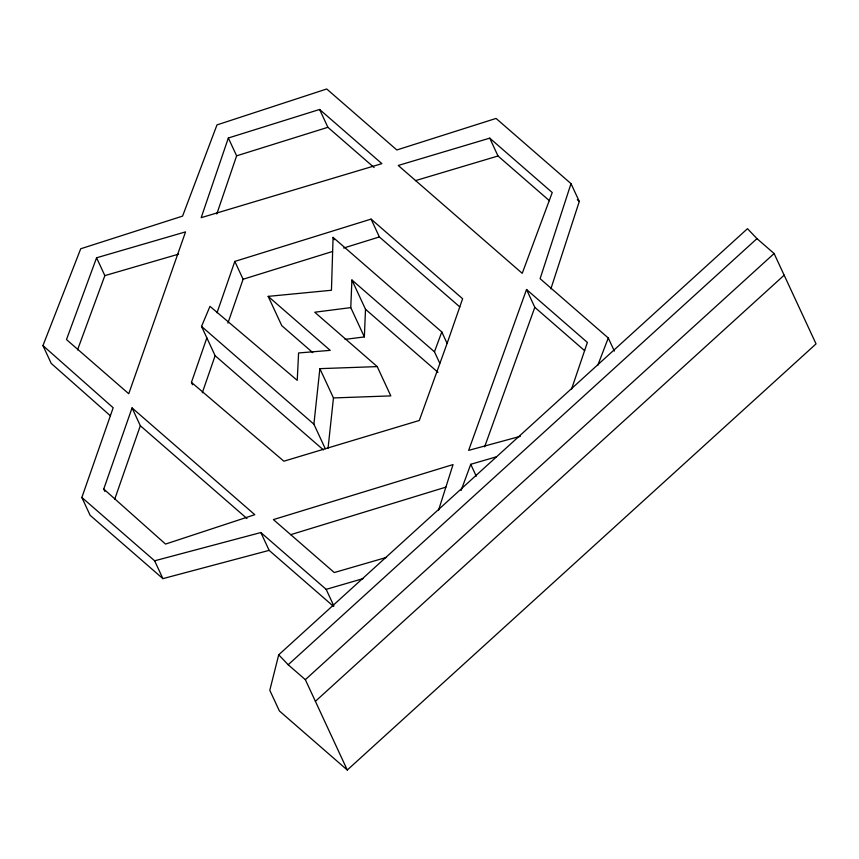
<?xml version="1.0" encoding="UTF-8"?>
<svg xmlns="http://www.w3.org/2000/svg" width="859" height="859" viewBox="0 0 859 859"><rect width="100%" height="100%" fill="white"/><g stroke="black" fill="none" stroke-linecap="round" stroke-linejoin="round"><path stroke-width="1.29" d="M206.847 337.855L191.45 382.373L283.878 461.208L419.31 420.47L447.109 343.407L441.794 331.961L333.077 237.374L331.445 290.267L268.18 296.376L281.773 325.658L312.794 352.652M345.06 339.38L364.366 336.911L350.773 307.619L351.911 279.991L434.461 351.814L439.776 363.26M364.366 336.911L365.504 309.272L351.911 279.991M325.314 448.774L313.9 424.174L319.87 368.651L377.219 366.6L390.813 395.892L333.464 397.942L319.87 368.651M328.063 448.173L333.464 397.942M278.713 654.816L269.801 690.292L279.39 710.951L347.283 770.018L816.05 343.89L774.109 253.534L756.962 238.619L747.48 228.687L278.713 654.816L288.194 664.748L305.342 679.662L347.283 770.018M438.584 510.128L453.037 464.579L273.409 519.598L334.269 572.545L386.539 557.394M110.424 415.82L51.229 363.432L42.95 345.597L80.735 248.766L182.58 216.103L216.983 124.909L326.721 88.982L396.826 149.971L496.062 118.424L571.01 183.633L540.107 278.692L608.279 337.995L614.346 351.073M550.855 288.914L579.288 201.468L571.01 183.633M571.536 389.159L587.384 342.44L526.535 289.494L468.649 450.374L520.35 436.318M228.344 137.998L201.178 217.671L381.879 163.639L319.612 109.469L228.344 137.998L236.622 155.833L216.79 214.009M202.294 392.788L215.126 355.69L201.532 326.409L209.983 306.341L297.235 380.344L298.588 352.963L330.221 350.365L268.18 296.376M217.026 312.773L234.818 261.415L371.088 219.109L462.614 298.728L447.109 343.407M227.914 323.091L243.097 279.25L234.818 261.415M333.442 606.314L269.135 550.372L162.909 578.633L90.131 515.314L81.852 497.479L113.173 407.757L42.95 345.597M103.746 489.039L132.05 407.907L254.79 514.691L165.529 544.08L103.746 489.039L104.852 491.423M114.644 499.39L140.328 425.742L132.05 407.907M484.616 446.841L534.813 307.329L526.535 289.494M96.573 257.786L66.487 339.573L128.753 393.744L185.555 231.876L96.573 257.786L104.852 275.621L77.546 349.86M461.09 490.521L470.743 464.3L496.298 456.848M434.461 351.814L441.794 331.961M597.735 365.408L608.279 337.995M288.194 664.748L756.962 238.619M305.342 679.662L774.109 253.534M315.393 701.32L784.16 275.191M236.622 155.833L327.891 127.304L374.094 167.494M243.097 279.25L332.25 251.569M343.707 248.015L379.367 236.944L459.823 306.942M290.675 534.685L445.918 487.128M489.737 138.159L398.243 165.465L522.229 273.334L552.24 192.545L489.737 138.159L498.016 155.994L549.427 200.727M415.412 180.648L498.016 155.994M104.852 275.621L178.586 254.146M81.852 497.479L154.631 560.798L260.857 532.537L326.162 589.36L363.196 578.601M350.773 307.619L314.727 312.225L377.219 366.6M577.291 199.728L579.288 201.468M534.813 307.329L584.689 350.73M365.504 309.272L437.983 372.334M201.532 326.409L313.9 424.174M215.126 355.69L323.446 449.933M140.328 425.742L246.973 518.525M371.088 219.109L379.367 236.944M319.612 109.469L327.891 127.304M470.743 464.3L476.262 476.197M333.077 237.374L334.172 239.715M326.162 589.36L333.893 606.003M191.45 382.373L192.556 384.746M260.857 532.537L269.135 550.372M154.631 560.798L162.909 578.633"/></g></svg>
